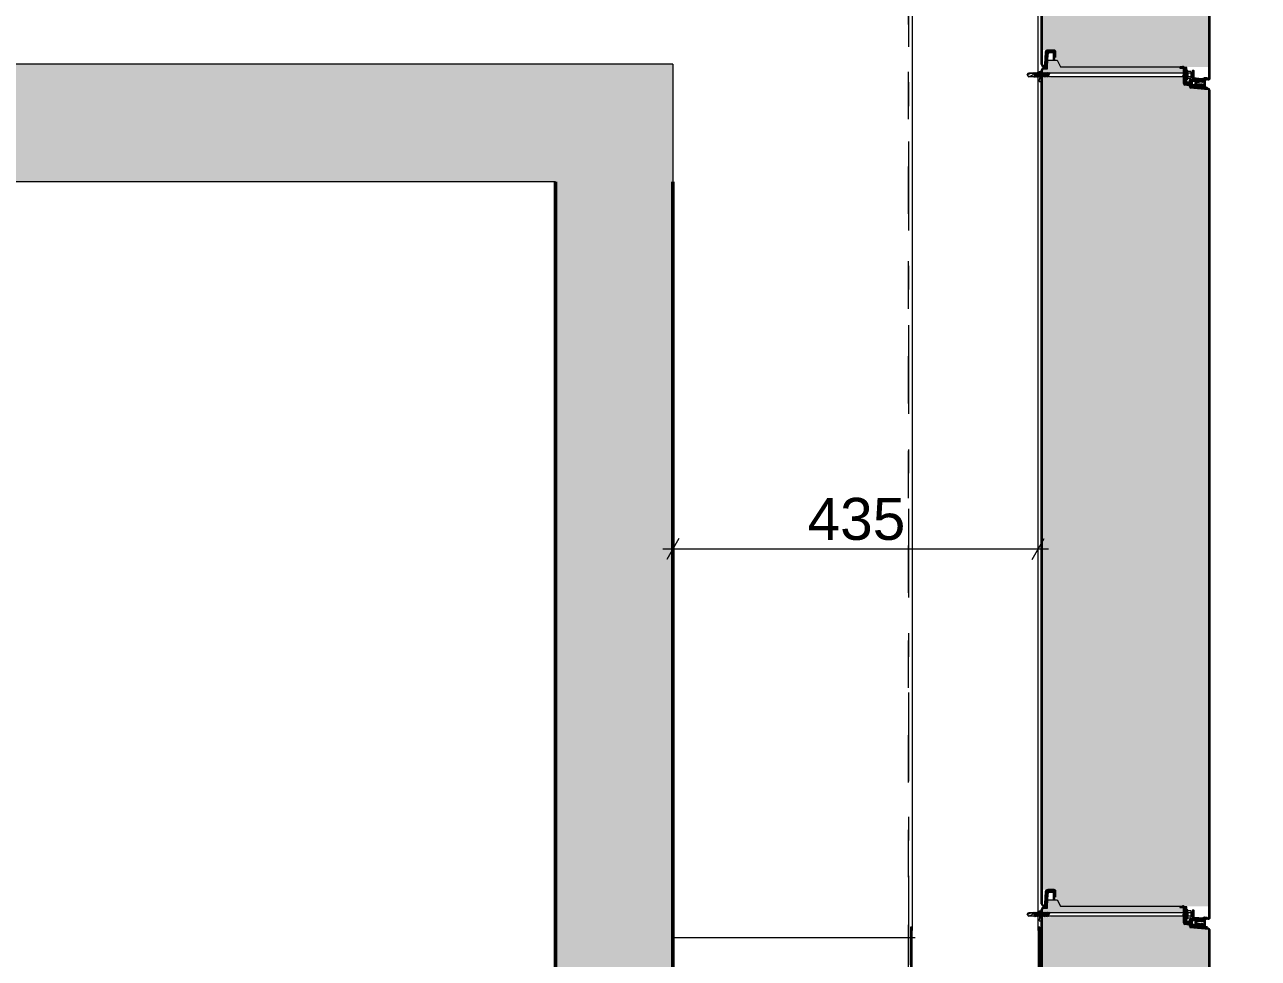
# Model space of a CAD drawing. Header units: millimetres. Extents: x -54677 to 188015, y -4000 to 32873.
# Drawn here: x 185015 to 186485, y 30592 to 31704 of the extents above; entities that cross this region are included whole.
import ezdxf

# ---------------------------------------------------------------- set-up
doc = ezdxf.new("R2010")
doc.units = ezdxf.units.MM
doc.header["$MEASUREMENT"] = 0
doc.linetypes.add('Dashed', pattern=[112.888889, 56.444445, -56.444445])
doc.linetypes.add('Double Dashed', pattern=[218.722215, 105.83333, -42.333331, 28.222222, -42.333331])
for name, color, linetype, lineweight in [('0_Pen_No__85', 8, 'Continuous', 20), ('2D Layer_Pen_No__1', 7, 'Continuous', 13), ('2D Layer_Pen_No__173', 1, 'Continuous', 18), ('2D Layer_Pen_No__3', 7, 'Continuous', 18), ('2D Layer_Pen_No__4', 7, 'Continuous', 20), ('2D Layer_Pen_No__5', 7, 'Continuous', 25), ('2D Layer_Pen_No__7', 7, 'Continuous', 35), ('2D Layer_Pen_No__87', 8, 'Continuous', 20), ('New_2D Layer_Pen_No__1', 7, 'Continuous', 13), ('New_A-95-D_1_100_Pen_No__1', 7, 'Continuous', 13)]:
    doc.layers.add(name, color=color, linetype=linetype, lineweight=lineweight)
for name, color, linetype, lineweight, true_color in [('2D Layer_Pen_No__241', 7, 'Continuous', 13, 0xc30c20), ('2D Layer_Pen_No__81', 7, 'Continuous', 20, 0x6a6a6a), ('New_2D Layer_Pen_No__147', 7, 'Continuous', 0, 0x606060), ('New_2D Layer_Pen_No__27', 7, 'Continuous', 50, 0x2a2a2a)]:
    doc.layers.add(name, color=color, linetype=linetype, lineweight=lineweight, true_color=true_color)
doc.layers.add('New_A-95-D_1_100', color=7, linetype='Continuous')
doc.styles.add('GENERATED_STYLE_1', font='')
doc.styles.get('GENERATED_STYLE_1').set_extended_font_data('Arial')
doc.dimstyles.new('GENERATED_STYLE__1', dxfattribs={"dimtxt": 50, "dimasz": 19, "dimexe": 0.18, "dimexo": 50, "dimgap": 0.09, "dimtad": 1, "dimtih": 1, "dimtoh": 1, "dimdec": 0, "dimzin": 0, "dimdsep": 46, "dimtxsty": 'GENERATED_STYLE_1', "dimblk": 'ARROWHEAD_2', "dimblk1": 'ARROWHEAD_2', "dimblk2": 'ARROWHEAD_2', "dimcen": 0.09, "dimclrd": 7, "dimclre": 7, "dimclrt": 7, "dimadec": 0, "dimazin": 0, "dimtfac": 1, "dimtdec": 4, "dimtmove": 0, "dimatfit": 3, "dimfxl": 1, "dimtolj": 1, "dimtzin": 0, "dimarcsym": 0})
doc.dimstyles.new('GENERATED_STYLE__4', dxfattribs={"dimtxt": 0.18, "dimasz": 72.96, "dimexe": 0.18, "dimexo": 0.0625, "dimgap": 0.09, "dimtad": 0, "dimtih": 1, "dimtoh": 1, "dimdec": 4, "dimzin": 0, "dimdsep": 46, "dimcen": 0.09, "dimadec": 0, "dimazin": 0, "dimtfac": 1, "dimtdec": 4, "dimtmove": 0, "dimatfit": 3, "dimldrblk": 'ARROWHEAD_5', "dimfxl": 1, "dimtolj": 1, "dimtzin": 0, "dimarcsym": 0})
pattern_1 = [(45, (160184.87, 11417.11), (-73.4847, 73.4847), [10, -50]), (45, (160169.34, 11475.06), (-73.4847, 73.4847), [10, -50]), (105, (160184.87, 11417.11), (100.38196, 26.89726), [10, -50]), (105, (160227.3, 11459.54), (100.38196, 26.89726), [10, -50]), (165, (160191.94, 11424.18), (26.89726, 100.38196), [10, -50]), (165, (160234.37, 11466.61), (26.89726, 100.38196), [10, -50]), (45, (160177.802, 11424.18), (-14.142136, 14.142136), [0, -20, 0, -30]), (90, (160184.873, 11431.25), (-20, 0), [0, -15, 0, -25])]

# ---------------------------------------------------------------- blocks, each defined once
blk = doc.blocks.new('*D104', base_point=(160184.9, 11417.1))
at = {"layer": 'New_A-95-D_1_100_Pen_No__1', "linetype": 'Continuous'}
for p, q in [((185794.5, 31092.4), (185780.1, 31067.4)), ((185787.3, 31061.1), (185787.3, 31098.6)), ((186215.1, 31067.4), (186229.6, 31092.4)), ((186222.4, 31061.1), (186222.4, 31098.6)), ((185775.1, 31079.9), (185787.3, 31079.9)), ((185787.3, 31079.9), (186222.4, 31079.9)), ((186222.4, 31079.9), (186234.6, 31079.9))]:
    blk.add_line(p, q, dxfattribs=at)
at = {"layer": 'New_A-95-D_1_100_Pen_No__1', "insert": (185947.6, 31089.9), "char_height": 50, "attachment_point": 7, "style": 'GENERATED_STYLE_1'}
blk.add_mtext('\\A1;{\\fArial|b0|i0|c0|p34;435}', dxfattribs=at)
blk = doc.blocks.new('ARROWHEAD_2')
at = {"color": 0, "linetype": 'Continuous', "lineweight": 0}
for p, q in [((0, 0), (-1, 0)), ((-0.378, -0.655), (0.378, 0.655))]:
    blk.add_line(p, q, dxfattribs=at)
blk = doc.blocks.new('ARROWHEAD_5')
at = {"color": 0, "linetype": 'Continuous', "lineweight": 0}
blk.add_line((0, 0), (-1, 0), dxfattribs=at)
blk.add_solid([(-1, 0.2679), (0, 0), (-1, -0.2679), (-1, 0.2679)], dxfattribs=at)

msp = doc.modelspace()

# ---------------------------------------------------------------- hatches: boundary and pattern name
at = {"layer": '2D Layer_Pen_No__3', "linetype": 'Continuous'}
for points in [[(186235.7, 31671.6), (186239.7, 31671.6, -0.414214), (186241.3, 31669.9), (186242.2, 31669.9), (186242.2, 31672.5, 0.414214), (186241.2, 31673.6), (186234.1, 31673.6, 0.39896), (186232.1, 31671.7), (186232, 31669.9), (186233.2, 31669.9, -0.304072)], [(186235.7, 30671.6), (186239.7, 30671.6, -0.414214), (186241.3, 30669.9), (186242.2, 30669.9), (186242.2, 30672.5, 0.414214), (186241.2, 30673.6), (186234.1, 30673.6, 0.39896), (186232.1, 30671.7), (186232, 30669.9), (186233.2, 30669.9, -0.304072)]]:
    msp.add_hatch(color=256, dxfattribs=at).paths.add_polyline_path(points)
h = msp.add_hatch(dxfattribs=at)
h.set_pattern_fill('ANSI31_0002', color=256, style=0, pattern_type=2)
h.set_pattern_definition([(45, (185468.97, 31000.54), (-220.97, 220.97), [])])
h.paths.add_polyline_path([(186232, 31669.9), (186233.2, 31669.9, -0.304072), (186235.7, 31671.6), (186239.7, 31671.6, -0.414214), (186241.3, 31669.9), (186242.2, 31669.9), (186242.2, 31672.5, 0.414214), (186241.2, 31673.6), (186234.1, 31673.6, 0.39896), (186232.1, 31671.7)])
at = {"layer": '2D Layer_Pen_No__4', "linetype": 'Continuous', "lineweight": 0, "true_color": 0x000000}
for points in [[(186226.8, 32293.7), (186226.8, 31674), (186226.8, 31674.1), (186243.8, 31674.1), (186243.8, 31664.1), (186248.8, 31654.1), (186425.8, 31654.1), (186425.8, 32293.7)], [(186235.4, 31647.2), (186236.1, 31646.4), (186395.8, 31646.4), (186395.8, 31652.3, 0.085197), (186395.8, 31652.7), (186391.1, 31652.7), (186391.1, 31654.1), (186248.8, 31654.1), (186244.9, 31661.9), (186233.6, 31661.9), (186233.6, 31651.9), (186228.8, 31651.9), (186226.8, 31649.9), (186226.8, 31646.4), (186227.1, 31646.4), (186227.4, 31647.2), (186227.1, 31646), (186227.2, 31646), (186227.5, 31645.3), (186227.6, 31645.3), (186228.1, 31646.4), (186227.4, 31647.2)], [(186425.8, 31540), (186425.8, 31616), (186425.8, 31627), (186418.2, 31627.6), (186416.3, 31627.8), (186402.8, 31629), (186402.8, 31631.6, 0.177727), (186402.7, 31632), (186395.8, 31632.7), (186395.8, 31642), (186395.4, 31642.4), (186237.6, 31642.4), (186236.7, 31640.5), (186236.4, 31641.3), (186235.3, 31641.3), (186234.7, 31640.5), (186234.4, 31641.3), (186233.3, 31641.3), (186232.7, 31640.5), (186232.4, 31641.3), (186231.3, 31641.3), (186230.7, 31640.5), (186230.4, 31641.3), (186229.3, 31641.3), (186228.7, 31640.5), (186228.4, 31641.3), (186227.3, 31641.3), (186226.8, 31640.7), (186226.8, 31540)], [(186226.8, 31540), (186226.8, 30674), (186226.8, 30674.1), (186243.8, 30674.1), (186243.8, 30664.1), (186248.8, 30654.1), (186425.8, 30654.1), (186425.8, 31540)], [(186235.4, 30647.2), (186236.1, 30646.4), (186395.8, 30646.4), (186395.8, 30652.3, 0.085197), (186395.8, 30652.7), (186391.1, 30652.7), (186391.1, 30654.1), (186248.8, 30654.1), (186244.9, 30661.9), (186233.6, 30661.9), (186233.6, 30651.9), (186228.8, 30651.9), (186226.8, 30649.9), (186226.8, 30646.4), (186227.1, 30646.4), (186227.4, 30647.2), (186227.1, 30646), (186227.2, 30646), (186227.5, 30645.3), (186227.6, 30645.3), (186228.1, 30646.4), (186227.4, 30647.2)], [(186425.8, 30540), (186425.8, 30616), (186425.8, 30627), (186418.2, 30627.6), (186416.3, 30627.8), (186402.8, 30629), (186402.8, 30631.6, 0.177727), (186402.7, 30632), (186395.8, 30632.7), (186395.8, 30642), (186395.4, 30642.4), (186237.6, 30642.4), (186236.7, 30640.5), (186236.4, 30641.3), (186235.3, 30641.3), (186234.7, 30640.5), (186234.4, 30641.3), (186233.3, 30641.3), (186232.7, 30640.5), (186232.4, 30641.3), (186231.3, 30641.3), (186230.7, 30640.5), (186230.4, 30641.3), (186229.3, 30641.3), (186228.7, 30640.5), (186228.4, 30641.3), (186227.3, 30641.3), (186226.8, 30640.7), (186226.8, 30540)]]:
    msp.add_hatch(color=178, dxfattribs=at).paths.add_polyline_path(points)
at = {"layer": '2D Layer_Pen_No__4', "linetype": 'Continuous'}
h = msp.add_hatch(dxfattribs=at)
h.set_pattern_fill('INSUL_0002', color=256, style=0, pattern_type=2)
h.set_pattern_definition([(45, (185668.7, 30650), (-1591, 1591), []), (45, (185138.4, 31180.3), (-1591, 1591), [750, -750]), (45, (184608, 31710.7), (-1591, 1591), [750, -750])])
h.paths.add_polyline_path([(186397.9, 31646.4), (186395.8, 31652.3, 0.085197), (186395.8, 31652.7), (186391.1, 31652.7), (186391.1, 31654.1), (186248.8, 31654.1), (186244.9, 31661.9), (186233.6, 31661.9), (186233.6, 31651.9), (186228.8, 31651.9), (186226.8, 31649.9), (186226.8, 31645.6), (186227.2, 31646), (186227.5, 31645.3), (186228.5, 31645.3), (186229.2, 31646), (186229.5, 31645.3), (186230.5, 31645.3), (186231.2, 31646), (186231.5, 31645.3), (186232.5, 31645.3), (186233.2, 31646), (186233.5, 31645.3), (186234.5, 31645.3), (186235.2, 31646), (186237.6, 31646.4)])
h = msp.add_hatch(dxfattribs=at)
h.set_pattern_fill('INSUL_0002', color=256, style=0, pattern_type=2)
h.set_pattern_definition([(45, (185668.7, 29650), (-1591, 1591), []), (45, (185138.4, 30180.3), (-1591, 1591), [750, -750]), (45, (184608, 30710.7), (-1591, 1591), [750, -750])])
h.paths.add_polyline_path([(186397.9, 30646.4), (186395.8, 30652.3, 0.085197), (186395.8, 30652.7), (186391.1, 30652.7), (186391.1, 30654.1), (186248.8, 30654.1), (186244.9, 30661.9), (186233.6, 30661.9), (186233.6, 30651.9), (186228.8, 30651.9), (186226.8, 30649.9), (186226.8, 30645.6), (186227.2, 30646), (186227.5, 30645.3), (186228.5, 30645.3), (186229.2, 30646), (186229.5, 30645.3), (186230.5, 30645.3), (186231.2, 30646), (186231.5, 30645.3), (186232.5, 30645.3), (186233.2, 30646), (186233.5, 30645.3), (186234.5, 30645.3), (186235.2, 30646), (186237.6, 30646.4)])
at = {"layer": '2D Layer_Pen_No__7', "linetype": 'Continuous'}
h = msp.add_hatch(dxfattribs=at)
h.set_pattern_fill('ANSI31_0002', color=256, style=0, pattern_type=2)
h.set_pattern_definition([(135, (186303.94, 31518.55), (265.17, 265.17), [])])
h.paths.add_polyline_path([(186409.8, 31635, 0.512725), (186409.8, 31634.2), (186412.8, 31632.1, 0.645734), (186413.1, 31632.3), (186413, 31632.6), (186415.4, 31632.6), (186416.2, 31632.1, 0.645734), (186416.5, 31632.3), (186416.4, 31632.6), (186417.9, 31632.6, -0.414214), (186418.4, 31632.1), (186418.4, 31630.8, 0.185503), (186418.6, 31630.1), (186419.9, 31628.7, 0.189692), (186420.6, 31628.4), (186423.3, 31628.1, 0.78441), (186423.4, 31628.7), (186421.7, 31629.1, -0.34718), (186420.9, 31630.1), (186420.9, 31638.4, -0.396857), (186421.8, 31639.4), (186423.5, 31639.5, 0.78441), (186423.5, 31640.1), (186420.2, 31640.4, 0.235302), (186419.4, 31640), (186418.6, 31639.2, 0.185503), (186418.4, 31638.5), (186418.4, 31637.1, -0.414214), (186417.9, 31636.6), (186416.4, 31636.6), (186416.5, 31637, 0.645734), (186416.2, 31637.2), (186415.4, 31636.6), (186413, 31636.6), (186413.1, 31637, 0.645734), (186412.8, 31637.2)])
h.paths.add_polyline_path([(186411.2, 31634.5, -0.512725), (186411.2, 31634.8), (186412.4, 31635.6, -0.157084), (186412.6, 31635.7), (186414.9, 31635.7), (186414.4, 31634.6), (186414.9, 31633.5), (186412.6, 31633.5, -0.157084), (186412.4, 31633.6)], flags=0)
h.paths.add_polyline_path([(186415.3, 31634.6), (186415.8, 31635.7), (186418.7, 31635.7, -0.414214), (186418.9, 31635.5), (186418.9, 31633.7, -0.414214), (186418.7, 31633.5), (186415.8, 31633.5)], flags=0)
h = msp.add_hatch(dxfattribs=at)
h.set_pattern_fill('ANSI31_0002', color=256, style=0, pattern_type=2)
h.set_pattern_definition([(135, (186303.94, 30518.55), (265.17, 265.17), [])])
h.paths.add_polyline_path([(186409.8, 30635, 0.512725), (186409.8, 30634.2), (186412.8, 30632.1, 0.645734), (186413.1, 30632.3), (186413, 30632.6), (186415.4, 30632.6), (186416.2, 30632.1, 0.645734), (186416.5, 30632.3), (186416.4, 30632.6), (186417.9, 30632.6, -0.414214), (186418.4, 30632.1), (186418.4, 30630.8, 0.185503), (186418.6, 30630.1), (186419.9, 30628.7, 0.189692), (186420.6, 30628.4), (186423.3, 30628.1, 0.78441), (186423.4, 30628.7), (186421.7, 30629.1, -0.34718), (186420.9, 30630.1), (186420.9, 30638.4, -0.396857), (186421.8, 30639.4), (186423.5, 30639.5, 0.78441), (186423.5, 30640.1), (186420.2, 30640.4, 0.235302), (186419.4, 30640), (186418.6, 30639.2, 0.185503), (186418.4, 30638.5), (186418.4, 30637.1, -0.414214), (186417.9, 30636.6), (186416.4, 30636.6), (186416.5, 30637, 0.645734), (186416.2, 30637.2), (186415.4, 30636.6), (186413, 30636.6), (186413.1, 30637, 0.645734), (186412.8, 30637.2)])
h.paths.add_polyline_path([(186411.2, 30634.5, -0.512725), (186411.2, 30634.8), (186412.4, 30635.6, -0.157084), (186412.6, 30635.7), (186414.9, 30635.7), (186414.4, 30634.6), (186414.9, 30633.5), (186412.6, 30633.5, -0.157084), (186412.4, 30633.6)], flags=0)
h.paths.add_polyline_path([(186415.3, 30634.6), (186415.8, 30635.7), (186418.7, 30635.7, -0.414214), (186418.9, 30635.5), (186418.9, 30633.7, -0.414214), (186418.7, 30633.5), (186415.8, 30633.5)], flags=0)
at = {"layer": 'New_2D Layer_Pen_No__147', "linetype": 'Continuous'}
h = msp.add_hatch(dxfattribs=at)
h.set_pattern_fill('Structural_Concrete_0002', color=256, style=0, pattern_type=2)
h.set_pattern_definition(pattern_1)
h.paths.add_polyline_path([(184259.3, 31517.1), (185787.3, 31517.1), (185787.3, 31657.1), (184259.3, 31657.1)])
h = msp.add_hatch(dxfattribs=at)
h.set_pattern_fill('Structural_Concrete_0002', color=256, style=0, pattern_type=2)
h.set_pattern_definition(pattern_1)
h.paths.add_polyline_path([(185647.3, 11367.1), (185787.3, 11367.1), (185787.3, 31517.1), (185647.3, 31517.1)])

# ---------------------------------------------------------------- linework, layer by layer
at = {"layer": '2D Layer_Pen_No__1', "linetype": 'Continuous'}
for p, q in [((186399.5, 31653.4), (186396.5, 31653.4)), ((186396.5, 31653.4), (186396.5, 31653.1)), ((186399.5, 31644.4), (186399.5, 31653.4)), ((186400.7, 31649.7), (186399.5, 31649.7)), ((186399.5, 31649.7), (186399.5, 31639.1)), ((186400.7, 31639.1), (186400.7, 31649.7)), ((186404, 31648.7), (186400.7, 31648.7)), ((186209.3, 31644.4), (186213.5, 31646.4)), ((186209.3, 31644.4), (186210.6, 31646.4)), ((186209.3, 31644.4), (186210.6, 31642.4)), ((186217.1, 31646.4), (186210.6, 31646.4)), ((186210.6, 31642.4), (186215.8, 31644.7)), ((186217, 31642.4), (186210.6, 31642.4)), ((186213.5, 31646.4), (186216.4, 31645.6)), ((186216.4, 31645.6), (186215.8, 31644.7)), ((186217.3, 31642.4), (186216.3, 31642.4)), ((186217.4, 31647.2), (186217, 31645.4)), ((186217.4, 31647.2), (186217, 31646.1)), ((186218.1, 31646.4), (186217, 31644)), ((186217, 31646.1), (186217, 31644)), ((186219.4, 31647.2), (186217.3, 31642.4)), ((186217.3, 31642.4), (186217.9, 31641.7)), ((186218.1, 31646.4), (186217.4, 31647.2)), ((186219.4, 31647.2), (186217.9, 31641.7)), ((186220.1, 31646.4), (186217.9, 31641.7)), ((186219.1, 31646.4), (186218.1, 31646.4)), ((186219.3, 31642.4), (186218.3, 31642.4)), ((186221.4, 31647.2), (186219.3, 31642.4)), ((186219.3, 31642.4), (186219.9, 31641.7)), ((186220.1, 31646.4), (186219.4, 31647.2)), ((186221.4, 31647.2), (186219.9, 31641.7)), ((186222.1, 31646.4), (186219.9, 31641.7)), ((186221.1, 31646.4), (186220.1, 31646.4)), ((186221.3, 31642.4), (186220.3, 31642.4)), ((186223.4, 31647.2), (186221.3, 31642.4)), ((186221.3, 31642.4), (186221.9, 31641.7)), ((186222.1, 31646.4), (186221.4, 31647.2)), ((186223.4, 31647.2), (186221.9, 31641.7)), ((186224.1, 31646.4), (186221.9, 31641.7)), ((186223.1, 31646.4), (186222.1, 31646.4)), ((186223.3, 31642.4), (186222.3, 31642.4)), ((186225.4, 31647.2), (186223.3, 31642.4)), ((186223.3, 31642.4), (186223.9, 31641.7)), ((186224.1, 31646.4), (186223.4, 31647.2)), ((186225.4, 31647.2), (186223.9, 31641.7)), ((186226.1, 31646.4), (186223.9, 31641.7)), ((186225.1, 31646.4), (186224.1, 31646.4)), ((186225.3, 31642.4), (186224.3, 31642.4)), ((186227.4, 31647.2), (186225.3, 31642.4)), ((186225.3, 31642.4), (186225.9, 31641.7)), ((186226.1, 31646.4), (186225.4, 31647.2)), ((186227.4, 31647.2), (186225.9, 31641.7)), ((186228.1, 31646.4), (186225.9, 31641.7)), ((186227.1, 31646.4), (186226.1, 31646.4)), ((186227.3, 31642.4), (186226.3, 31642.4)), ((186229.4, 31647.2), (186227.3, 31642.4)), ((186227.3, 31642.4), (186227.9, 31641.7)), ((186228.1, 31646.4), (186227.4, 31647.2)), ((186229.4, 31647.2), (186227.9, 31641.7)), ((186230.1, 31646.4), (186227.9, 31641.7)), ((186229.1, 31646.4), (186228.1, 31646.4)), ((186229.3, 31642.4), (186228.3, 31642.4)), ((186231.4, 31647.2), (186229.3, 31642.4)), ((186229.3, 31642.4), (186229.9, 31641.7)), ((186230.1, 31646.4), (186229.4, 31647.2)), ((186231.4, 31647.2), (186229.9, 31641.7)), ((186232.1, 31646.4), (186229.9, 31641.7)), ((186231.1, 31646.4), (186230.1, 31646.4)), ((186231.3, 31642.4), (186230.3, 31642.4)), ((186233.4, 31647.2), (186231.3, 31642.4)), ((186231.3, 31642.4), (186231.9, 31641.7)), ((186232.1, 31646.4), (186231.4, 31647.2)), ((186233.4, 31647.2), (186231.9, 31641.7)), ((186234.1, 31646.4), (186231.9, 31641.7)), ((186233.1, 31646.4), (186232.1, 31646.4)), ((186233.3, 31642.4), (186232.3, 31642.4)), ((186235.4, 31647.2), (186233.3, 31642.4)), ((186233.3, 31642.4), (186233.9, 31641.7)), ((186234.1, 31646.4), (186233.4, 31647.2)), ((186235.4, 31647.2), (186233.9, 31641.7)), ((186236.1, 31646.4), (186233.9, 31641.7)), ((186235.1, 31646.4), (186234.1, 31646.4)), ((186399.5, 31642.4), (186234.3, 31642.4)), ((186236.1, 31646.4), (186235.4, 31647.2)), ((186399.5, 31646.4), (186236.1, 31646.4)), ((186400.7, 31639.1), (186399.5, 31639.1)), ((186399.5, 31635.5), (186399.5, 31639.1)), ((186404.1, 31646.5), (186400.7, 31646.5)), ((186404.1, 31642.3), (186400.7, 31642.3)), ((186404, 31640.1), (186400.7, 31640.1)), ((186401.1, 31642.3), (186401.1, 31646.5)), ((186404.5, 31644.4), (186404.5, 31647.5)), ((186404.5, 31644.4), (186404.5, 31641.3)), ((186399.5, 30653.4), (186396.5, 30653.4)), ((186396.5, 30653.4), (186396.5, 30653.1)), ((186399.5, 30644.4), (186399.5, 30653.4)), ((186400.7, 30649.7), (186399.5, 30649.7)), ((186399.5, 30649.7), (186399.5, 30639.1)), ((186400.7, 30639.1), (186400.7, 30649.7)), ((186404, 30648.7), (186400.7, 30648.7)), ((186209.3, 30644.4), (186213.5, 30646.4)), ((186209.3, 30644.4), (186210.6, 30646.4)), ((186209.3, 30644.4), (186210.6, 30642.4)), ((186217.1, 30646.4), (186210.6, 30646.4)), ((186210.6, 30642.4), (186215.8, 30644.7)), ((186217, 30642.4), (186210.6, 30642.4)), ((186213.5, 30646.4), (186216.4, 30645.6)), ((186216.4, 30645.6), (186215.8, 30644.7)), ((186217.3, 30642.4), (186216.3, 30642.4)), ((186217.4, 30647.2), (186217, 30645.4)), ((186217.4, 30647.2), (186217, 30646.1)), ((186218.1, 30646.4), (186217, 30644)), ((186217, 30646.1), (186217, 30644)), ((186219.4, 30647.2), (186217.3, 30642.4)), ((186217.3, 30642.4), (186217.9, 30641.7)), ((186218.1, 30646.4), (186217.4, 30647.2)), ((186219.4, 30647.2), (186217.9, 30641.7)), ((186220.1, 30646.4), (186217.9, 30641.7)), ((186219.1, 30646.4), (186218.1, 30646.4)), ((186219.3, 30642.4), (186218.3, 30642.4)), ((186221.4, 30647.2), (186219.3, 30642.4)), ((186219.3, 30642.4), (186219.9, 30641.7)), ((186220.1, 30646.4), (186219.4, 30647.2)), ((186221.4, 30647.2), (186219.9, 30641.7)), ((186222.1, 30646.4), (186219.9, 30641.7)), ((186221.1, 30646.4), (186220.1, 30646.4)), ((186221.3, 30642.4), (186220.3, 30642.4)), ((186223.4, 30647.2), (186221.3, 30642.4)), ((186221.3, 30642.4), (186221.9, 30641.7)), ((186222.1, 30646.4), (186221.4, 30647.2)), ((186223.4, 30647.2), (186221.9, 30641.7)), ((186224.1, 30646.4), (186221.9, 30641.7)), ((186223.1, 30646.4), (186222.1, 30646.4)), ((186223.3, 30642.4), (186222.3, 30642.4)), ((186225.4, 30647.2), (186223.3, 30642.4)), ((186223.3, 30642.4), (186223.9, 30641.7)), ((186224.1, 30646.4), (186223.4, 30647.2)), ((186225.4, 30647.2), (186223.9, 30641.7)), ((186226.1, 30646.4), (186223.9, 30641.7)), ((186225.1, 30646.4), (186224.1, 30646.4)), ((186225.3, 30642.4), (186224.3, 30642.4)), ((186227.4, 30647.2), (186225.3, 30642.4)), ((186225.3, 30642.4), (186225.9, 30641.7)), ((186226.1, 30646.4), (186225.4, 30647.2)), ((186227.4, 30647.2), (186225.9, 30641.7)), ((186228.1, 30646.4), (186225.9, 30641.7)), ((186227.1, 30646.4), (186226.1, 30646.4)), ((186227.3, 30642.4), (186226.3, 30642.4)), ((186229.4, 30647.2), (186227.3, 30642.4)), ((186227.3, 30642.4), (186227.9, 30641.7)), ((186228.1, 30646.4), (186227.4, 30647.2)), ((186229.4, 30647.2), (186227.9, 30641.7)), ((186230.1, 30646.4), (186227.9, 30641.7)), ((186229.1, 30646.4), (186228.1, 30646.4)), ((186229.3, 30642.4), (186228.3, 30642.4)), ((186231.4, 30647.2), (186229.3, 30642.4)), ((186229.3, 30642.4), (186229.9, 30641.7)), ((186230.1, 30646.4), (186229.4, 30647.2)), ((186231.4, 30647.2), (186229.9, 30641.7)), ((186232.1, 30646.4), (186229.9, 30641.7)), ((186231.1, 30646.4), (186230.1, 30646.4)), ((186231.3, 30642.4), (186230.3, 30642.4)), ((186233.4, 30647.2), (186231.3, 30642.4)), ((186231.3, 30642.4), (186231.9, 30641.7)), ((186232.1, 30646.4), (186231.4, 30647.2)), ((186233.4, 30647.2), (186231.9, 30641.7)), ((186234.1, 30646.4), (186231.9, 30641.7)), ((186233.1, 30646.4), (186232.1, 30646.4)), ((186233.3, 30642.4), (186232.3, 30642.4)), ((186235.4, 30647.2), (186233.3, 30642.4)), ((186233.3, 30642.4), (186233.9, 30641.7)), ((186234.1, 30646.4), (186233.4, 30647.2)), ((186235.4, 30647.2), (186233.9, 30641.7)), ((186236.1, 30646.4), (186233.9, 30641.7)), ((186235.1, 30646.4), (186234.1, 30646.4)), ((186399.5, 30642.4), (186234.3, 30642.4)), ((186236.1, 30646.4), (186235.4, 30647.2)), ((186399.5, 30646.4), (186236.1, 30646.4)), ((186400.7, 30639.1), (186399.5, 30639.1)), ((186399.5, 30635.5), (186399.5, 30639.1)), ((186404.1, 30646.5), (186400.7, 30646.5)), ((186404.1, 30642.3), (186400.7, 30642.3)), ((186404, 30640.1), (186400.7, 30640.1)), ((186401.1, 30642.3), (186401.1, 30646.5)), ((186404.5, 30644.4), (186404.5, 30647.5)), ((186404.5, 30644.4), (186404.5, 30641.3))]:
    msp.add_line(p, q, dxfattribs=at)
for centre, radius, start, end in [((186402.9, 31647.5), 1.55, 318.7018, 49.0336), ((186402.9, 31641.3), 1.55, 310.9664, 41.2982), ((186397.9, 31644.3), 6.54, 1.0349, 19.8241), ((186397.9, 31644.5), 6.54, 340.1759, 358.9651), ((186402.9, 30647.5), 1.55, 318.7018, 49.0336), ((186402.9, 30641.3), 1.55, 310.9664, 41.2982), ((186397.9, 30644.3), 6.54, 1.0349, 19.8241), ((186397.9, 30644.5), 6.54, 340.1759, 358.9651)]:
    msp.add_arc(centre, radius, start, end, dxfattribs=at)
at = {"layer": '2D Layer_Pen_No__173', "linetype": 'Double Dashed'}
msp.add_line((186067.9, 32440), (186067.9, 10068), dxfattribs=at)
at = {"layer": '2D Layer_Pen_No__241', "linetype": 'Dashed'}
msp.add_line((186067.9, 9917.1), (186067.9, 32404.7), dxfattribs=at)
at = {"layer": '2D Layer_Pen_No__3', "linetype": 'Continuous'}
for p, q in [((186232.1, 31671.7), (186232, 31669.9)), ((186232.1, 31671.7), (186232, 31669.9)), ((186232.1, 31671.7), (186232, 31669.9)), ((186233.2, 31669.9), (186232, 31669.9)), ((186233.2, 31669.9), (186232, 31669.9)), ((186233.2, 31669.9), (186232, 31669.9)), ((186241.2, 31673.6), (186234.1, 31673.6)), ((186241.2, 31673.6), (186234.1, 31673.6)), ((186235.7, 31671.6), (186239.7, 31671.6)), ((186235.7, 31671.6), (186239.7, 31671.6)), ((186235.7, 31671.6), (186239.7, 31671.6)), ((186241.3, 31669.9), (186242.2, 31669.9)), ((186241.3, 31669.9), (186242.2, 31669.9)), ((186241.3, 31669.9), (186242.2, 31669.9)), ((186242.2, 31669.9), (186242.2, 31672.5)), ((186242.2, 31669.9), (186242.2, 31672.5)), ((186242.2, 31669.9), (186242.2, 31672.5)), ((186223.4, 31648.6), (186226.3, 31648.6)), ((186223.4, 31648.6), (186226.3, 31636.6)), ((186223.4, 31636.6), (186226.3, 31648.6)), ((186223.4, 31636.6), (186226.3, 31636.6)), ((186232.1, 30671.7), (186232, 30669.9)), ((186232.1, 30671.7), (186232, 30669.9)), ((186233.2, 30669.9), (186232, 30669.9)), ((186233.2, 30669.9), (186232, 30669.9)), ((186241.2, 30673.6), (186234.1, 30673.6)), ((186241.2, 30673.6), (186234.1, 30673.6)), ((186235.7, 30671.6), (186239.7, 30671.6)), ((186235.7, 30671.6), (186239.7, 30671.6)), ((186241.3, 30669.9), (186242.2, 30669.9)), ((186241.3, 30669.9), (186242.2, 30669.9)), ((186242.2, 30669.9), (186242.2, 30672.5)), ((186242.2, 30669.9), (186242.2, 30672.5)), ((186223.4, 30648.6), (186226.3, 30648.6)), ((186223.4, 30648.6), (186226.3, 30636.6)), ((186223.4, 30636.6), (186226.3, 30648.6)), ((186223.4, 30636.6), (186226.3, 30636.6))]:
    msp.add_line(p, q, dxfattribs=at)
for centre, radius, start, end in [((186234.1, 31671.6), 2, 90, 177.0001), ((186234.1, 31671.6), 2, 90, 177.0001), ((186235.7, 31668.9), 2.63, 90, 157.6522), ((186235.7, 31668.9), 2.63, 90, 157.6522), ((186235.7, 31668.9), 2.63, 90, 157.6522), ((186239.7, 31669.9), 1.63, 360, 90), ((186239.7, 31669.9), 1.63, 360, 90), ((186239.7, 31669.9), 1.63, 360, 90), ((186241.2, 31672.5), 1.08, 359.9999, 90), ((186241.2, 31672.5), 1.08, 359.9999, 90), ((186234.1, 30671.6), 2, 90, 177.0001), ((186234.1, 30671.6), 2, 90, 177.0001), ((186235.7, 30668.9), 2.63, 90, 157.6522), ((186235.7, 30668.9), 2.63, 90, 157.6522), ((186239.7, 30669.9), 1.63, 360, 90), ((186239.7, 30669.9), 1.63, 360, 90), ((186241.2, 30672.5), 1.08, 359.9999, 90), ((186241.2, 30672.5), 1.08, 359.9999, 90)]:
    msp.add_arc(centre, radius, start, end, dxfattribs=at)
at = {"layer": '2D Layer_Pen_No__4', "linetype": 'Continuous'}
for p, q in [((186425.8, 31639.7), (186425.8, 31694.7)), ((186226.8, 31649.9), (186228.8, 31651.9)), ((186228.8, 31651.9), (186233.6, 31651.9)), ((186233.6, 31661.9), (186244.9, 31661.9)), ((186233.6, 31651.9), (186233.6, 31661.9)), ((186244.9, 31661.9), (186248.8, 31654.1)), ((186248.8, 31654.1), (186391.1, 31654.1)), ((186389.7, 31654.1), (186391.1, 31654.1)), ((186391.1, 31654.1), (186391.1, 31652.7)), ((186391.1, 31652.7), (186395.8, 31652.7)), ((186395.8, 31646.3), (186395.8, 31652.7)), ((186395.8, 31644.8), (186394.5, 31643.5)), ((186394.5, 31643.5), (186395.8, 31642)), ((186395.8, 31642), (186395.8, 31632.7)), ((186395.8, 31632.7), (186402.8, 31632)), ((186402.8, 31632), (186402.8, 31629)), ((186402.8, 31629), (186425.8, 31627)), ((186425.8, 30639.7), (186425.8, 30694.7)), ((186226.8, 30649.9), (186228.8, 30651.9)), ((186228.8, 30651.9), (186233.6, 30651.9)), ((186233.6, 30661.9), (186244.9, 30661.9)), ((186233.6, 30651.9), (186233.6, 30661.9)), ((186244.9, 30661.9), (186248.8, 30654.1)), ((186248.8, 30654.1), (186391.1, 30654.1)), ((186389.7, 30654.1), (186391.1, 30654.1)), ((186391.1, 30654.1), (186391.1, 30652.7)), ((186391.1, 30652.7), (186395.8, 30652.7)), ((186395.8, 30646.3), (186395.8, 30652.7)), ((186395.8, 30644.8), (186394.5, 30643.5)), ((186394.5, 30643.5), (186395.8, 30642)), ((186395.8, 30642), (186395.8, 30632.7)), ((186395.8, 30632.7), (186402.8, 30632)), ((186402.8, 30632), (186402.8, 30629)), ((186402.8, 30629), (186425.8, 30627))]:
    msp.add_line(p, q, dxfattribs=at)
at = {"layer": '2D Layer_Pen_No__5', "linetype": 'Continuous'}
for p, q in [((186226.3, 31694.7), (186226.3, 32293.7)), ((186226.3, 31657.1), (186226.3, 31694.7)), ((186232.1, 31671.7), (186231.3, 31656.9)), ((186232.3, 31654.4), (186233.1, 31669.1)), ((186241.2, 31673.6), (186234.1, 31673.6)), ((186241.2, 31673.5), (186234.1, 31673.5)), ((186235.7, 31671.6), (186239.7, 31671.6)), ((186241.3, 31662.6), (186240.8, 31662.6)), ((186241.3, 31669.9), (186241.3, 31662.6)), ((186242.2, 31665.1), (186242.2, 31672.5)), ((186242.7, 31665.1), (186242.2, 31665.1)), ((186242.7, 31665.1), (186242.2, 31665.1)), ((186226.3, 30694.7), (186226.3, 31649.9)), ((186228.9, 31652.6), (186229.8, 31652.6)), ((186229.8, 31652.6), (186230.3, 31652.6)), ((186391.6, 31654), (186394.4, 31654.3)), ((186391.6, 31653.3), (186391.6, 31654)), ((186394.4, 31653.6), (186391.6, 31653.3)), ((186395.8, 31644.8), (186395.8, 31652.3)), ((186396.5, 31652.3), (186396.5, 31644.5)), ((186394.6, 31643.5), (186395.8, 31644.8)), ((186395.8, 31642.2), (186394.6, 31643.5)), ((186396.5, 31644.5), (186395.5, 31643.5)), ((186395.5, 31643.5), (186396.5, 31642.5)), ((186395.8, 31634.2), (186395.8, 31642.2)), ((186396.5, 31642.5), (186396.5, 31634.1)), ((186397.2, 31633.4), (186402.2, 31633)), ((186402.2, 31632.3), (186397.2, 31632.7)), ((186402.8, 31630.6), (186402.8, 31631.6)), ((186403.5, 31631.5), (186403.5, 31630.5)), ((186404.2, 31629.8), (186424.9, 31628)), ((186424.9, 31627.3), (186404.2, 31629.1)), ((186226.3, 30657), (186226.3, 30694.7)), ((186232.1, 30671.7), (186231.3, 30656.9)), ((186232.3, 30654.4), (186233.1, 30669.1)), ((186241.2, 30673.5), (186234.1, 30673.5)), ((186235.7, 30671.6), (186239.7, 30671.6)), ((186241.3, 30669.9), (186241.3, 30662.6)), ((186242.2, 30665.1), (186242.2, 30672.5)), ((186242.7, 30665.1), (186242.2, 30665.1)), ((186226.3, 29694.7), (186226.3, 30649.9)), ((186228.9, 30652.6), (186229.8, 30652.6)), ((186229.8, 30652.6), (186230.3, 30652.6)), ((186241.3, 30662.6), (186240.8, 30662.6)), ((186391.6, 30654), (186394.4, 30654.3)), ((186391.6, 30653.3), (186391.6, 30654)), ((186394.4, 30653.6), (186391.6, 30653.3)), ((186395.8, 30644.8), (186395.8, 30652.3)), ((186396.5, 30652.3), (186396.5, 30644.5)), ((186394.6, 30643.5), (186395.8, 30644.8)), ((186395.8, 30642.2), (186394.6, 30643.5)), ((186396.5, 30644.5), (186395.5, 30643.5)), ((186395.5, 30643.5), (186396.5, 30642.5)), ((186395.8, 30634.2), (186395.8, 30642.2)), ((186396.5, 30642.5), (186396.5, 30634.1)), ((186397.2, 30633.4), (186402.2, 30633)), ((186402.2, 30632.3), (186397.2, 30632.7)), ((186402.8, 30630.6), (186402.8, 30631.6)), ((186403.5, 30631.5), (186403.5, 30630.5)), ((186404.2, 30629.8), (186424.9, 30628)), ((186424.9, 30627.3), (186404.2, 30629.1))]:
    msp.add_line(p, q, dxfattribs=at)
at = {"layer": '2D Layer_Pen_No__5', "linetype": 'Continuous', "flags": 128}
msp.add_lwpolyline([(186226.8, 32293.7), (186226.8, 31694.7)], dxfattribs=at)
for points in [[(186426.5, 32293.7), (186426.5, 31640.2, -0.440011), (186424.9, 31638.7), (186413.5, 31639.7), (186407.9, 31640.2, -0.388879), (186406.5, 31641.7), (186406.5, 31649.6), (186407.2, 31649.6), (186407.2, 31641.6, 0.388879), (186407.8, 31640.9), (186413.7, 31640.4), (186425, 31639.4, 0.440011), (186425.8, 31640.1), (186425.8, 32293.7)], [(186226.8, 31694.7), (186226.8, 31657.1, 0.974157), (186230.8, 31656.9), (186231.6, 31671.7, -0.39896), (186234.1, 31674.1), (186241.2, 31674.1, -0.414214), (186242.7, 31672.5), (186242.7, 31665.1)], [(186240.8, 31662.6), (186240.8, 31669.9, 0.414214), (186239.7, 31671.1), (186235.7, 31671.1, 0.39896), (186233.6, 31669), (186232.8, 31654.4, -0.39896), (186230.3, 31652.1), (186229.8, 31652.1), (186228.9, 31652.1, 0.414214), (186226.8, 31649.9), (186226.8, 30694.7)], [(186426.5, 31626.3), (186426.5, 30640.2, -0.440011), (186424.9, 30638.7), (186413.5, 30639.7), (186407.9, 30640.2, -0.388879), (186406.5, 30641.7), (186406.5, 30649.6), (186407.2, 30649.6), (186407.2, 30641.6, 0.388879), (186407.8, 30640.9), (186413.7, 30640.4), (186425, 30639.4, 0.440011), (186425.8, 30640.1), (186425.8, 31626.3)], [(186226.8, 30694.7), (186226.8, 30657, 0.974157), (186230.8, 30656.9), (186231.6, 30671.7, -0.39896), (186234.1, 30674), (186241.2, 30674, -0.414214), (186242.7, 30672.5), (186242.7, 30665.1)], [(186240.8, 30662.6), (186240.8, 30669.9, 0.414214), (186239.7, 30671.1), (186235.7, 30671.1, 0.39896), (186233.6, 30669), (186232.8, 30654.4, -0.39896), (186230.3, 30652.1), (186229.8, 30652.1), (186228.9, 30652.1, 0.414214), (186226.8, 30649.9), (186226.8, 29694.7)], [(186426.5, 30626.3), (186426.5, 29640.2, -0.440011), (186424.9, 29638.7), (186413.5, 29639.7), (186407.9, 29640.2, -0.388879), (186406.5, 29641.7), (186406.5, 29649.6), (186407.2, 29649.6), (186407.2, 29641.6, 0.388879), (186407.8, 29640.9), (186413.7, 29640.4), (186425, 29639.4, 0.440011), (186425.8, 29640.1), (186425.8, 30626.3)]]:
    msp.add_lwpolyline(points, format="xyb", dxfattribs=at)
at = {"layer": '2D Layer_Pen_No__5', "linetype": 'Continuous'}
for centre, radius, start, end in [((186234.1, 31671.6), 2, 90, 177.0001), ((186234.1, 31671.5), 2, 90, 177.0001), ((186235.7, 31668.9), 2.63, 90, 177), ((186239.7, 31669.9), 1.63, 360, 90), ((186241.2, 31672.5), 1.08, 359.9999, 90), ((186241.2, 31672.5), 1.08, 359.9999, 90), ((186228.8, 31657.1), 2.5, 180, 357), ((186228.9, 31649.9), 2.63, 90, 180), ((186230.3, 31654.6), 2, 269.9999, 357), ((186394.5, 31652.3), 2, 360, 95), ((186394.5, 31652.3), 1.3, 0, 95), ((186397.3, 31634.2), 1.5, 180, 265), ((186397.2, 31634.1), 0.7, 180, 265), ((186402, 31631.5), 1.5, 0, 85), ((186402.1, 31631.6), 0.7, 0, 84.9999), ((186404.3, 31630.6), 1.5, 180, 265), ((186404.2, 31630.5), 0.7, 180, 265), ((186424.8, 31626.3), 1.7, 0, 85), ((186424.8, 31626.3), 1, 0, 85), ((186234.1, 30671.5), 2, 90, 177.0001), ((186235.7, 30668.9), 2.63, 90, 177), ((186239.7, 30669.9), 1.63, 360, 90), ((186241.2, 30672.5), 1.08, 359.9999, 90), ((186228.8, 30657), 2.5, 180, 357), ((186228.9, 30649.9), 2.63, 90, 180), ((186230.3, 30654.6), 2, 269.9999, 357), ((186394.5, 30652.3), 2, 360, 95), ((186394.5, 30652.3), 1.3, 0, 95), ((186397.3, 30634.2), 1.5, 180, 265), ((186397.2, 30634.1), 0.7, 180, 265), ((186402, 30631.5), 1.5, 0, 85), ((186402.1, 30631.6), 0.7, 0, 84.9999), ((186404.3, 30630.6), 1.5, 180, 265), ((186404.2, 30630.5), 0.7, 180, 265), ((186424.8, 30626.3), 1.7, 0, 85), ((186424.8, 30626.3), 1, 0, 85)]:
    msp.add_arc(centre, radius, start, end, dxfattribs=at)
at = {"layer": '2D Layer_Pen_No__7', "linetype": 'Continuous'}
for p, q in [((186412.8, 31637.2), (186409.8, 31635)), ((186412.8, 31632.1), (186409.8, 31634.2)), ((186413, 31636.6), (186413.1, 31636.9)), ((186415.4, 31636.6), (186413, 31636.6)), ((186416.2, 31637.2), (186415.4, 31636.6)), ((186416.4, 31636.6), (186416.5, 31636.9)), ((186417.9, 31636.6), (186416.4, 31636.6)), ((186418.4, 31637.1), (186418.4, 31638.5)), ((186419.4, 31640), (186418.6, 31639.2)), ((186423.4, 31640.1), (186420.2, 31640.4)), ((186420.9, 31630.1), (186420.9, 31638.4)), ((186423.4, 31639.5), (186421.8, 31639.4)), ((186415.4, 31632.6), (186413, 31632.6)), ((186413, 31632.6), (186413.1, 31632.3)), ((186416.2, 31632.1), (186415.4, 31632.6)), ((186417.9, 31632.6), (186416.4, 31632.6)), ((186416.4, 31632.6), (186416.5, 31632.3)), ((186418.4, 31630.8), (186418.4, 31632.1)), ((186419.9, 31628.7), (186418.6, 31630.1)), ((186423.2, 31628.1), (186420.6, 31628.4)), ((186423.3, 31628.7), (186421.7, 31629.1)), ((186412.8, 30637.2), (186409.8, 30635)), ((186412.8, 30632.1), (186409.8, 30634.2)), ((186413, 30636.6), (186413.1, 30636.9)), ((186415.4, 30636.6), (186413, 30636.6)), ((186416.2, 30637.2), (186415.4, 30636.6)), ((186416.4, 30636.6), (186416.5, 30636.9)), ((186417.9, 30636.6), (186416.4, 30636.6)), ((186418.4, 30637.1), (186418.4, 30638.5)), ((186419.4, 30640), (186418.6, 30639.2)), ((186423.4, 30640.1), (186420.2, 30640.4)), ((186420.9, 30630.1), (186420.9, 30638.4)), ((186423.4, 30639.5), (186421.8, 30639.4)), ((186415.4, 30632.6), (186413, 30632.6)), ((186413, 30632.6), (186413.1, 30632.3)), ((186416.2, 30632.1), (186415.4, 30632.6)), ((186417.9, 30632.6), (186416.4, 30632.6)), ((186416.4, 30632.6), (186416.5, 30632.3)), ((186418.4, 30630.8), (186418.4, 30632.1)), ((186419.9, 30628.7), (186418.6, 30630.1)), ((186423.2, 30628.1), (186420.6, 30628.4)), ((186423.3, 30628.7), (186421.7, 30629.1))]:
    msp.add_line(p, q, dxfattribs=at)
at = {"layer": '2D Layer_Pen_No__7', "linetype": 'Continuous', "flags": 128}
for points in [[(186410.2, 31636.4, -0.198912), (186409.9, 31636.2), (186409.8, 31636.2), (186409.8, 31637.4), (186405.4, 31637.1, 0.414214), (186404.9, 31636.6), (186405.1, 31632.8, 0.388879), (186405.6, 31632.3), (186410, 31632.1), (186410, 31633.1, -0.221334), (186410.4, 31633), (186411.3, 31632.2, 0.176327), (186411.6, 31632.1), (186413.5, 31632), (186413.4, 31632.7, -0.221334), (186413.8, 31632.5), (186414.3, 31632.1, 0.176327), (186414.7, 31631.9), (186416.9, 31631.9), (186416.8, 31632.8), (186416.9, 31632.8, -0.198912), (186417.2, 31632.7), (186418, 31632, -0.198912), (186418.1, 31631.7), (186418.2, 31630.3), (186404.4, 31630.9, -0.388879), (186403.7, 31631.5), (186403.6, 31632.5, 0.388879), (186402.2, 31633.9), (186397.2, 31634.1, -0.402694), (186396.5, 31634.8), (186396.5, 31653.1, -0.414214), (186398, 31651.6), (186398, 31648.8), (186397.5, 31648.3), (186398, 31647.8), (186398, 31644.8), (186397.5, 31644.3), (186398, 31643.8), (186398, 31636.3, 0.402694), (186398.7, 31635.6), (186403, 31635.4, 0.440011), (186403.5, 31635.9), (186403.4, 31638.1, -0.414214), (186403.9, 31638.6), (186417.3, 31639.2, -0.414214), (186417.8, 31638.7), (186417.8, 31637.8, -0.198912), (186417.7, 31637.4), (186417, 31636.7, -0.198912), (186416.7, 31636.5), (186416.6, 31636.5), (186416.6, 31637.7), (186414.8, 31637.6, 0.198912), (186414.4, 31637.4), (186413.6, 31636.5, -0.198912), (186413.3, 31636.4), (186413.2, 31636.4), (186413.2, 31637.5), (186411.4, 31637.4, 0.198912), (186411.1, 31637.3)], [(186410.2, 30636.4, -0.198912), (186409.9, 30636.2), (186409.8, 30636.2), (186409.8, 30637.4), (186405.4, 30637.1, 0.414214), (186404.9, 30636.6), (186405.1, 30632.8, 0.388879), (186405.6, 30632.3), (186410, 30632.1), (186410, 30633.1, -0.221334), (186410.4, 30633), (186411.3, 30632.2, 0.176327), (186411.6, 30632.1), (186413.5, 30632), (186413.4, 30632.7, -0.221334), (186413.8, 30632.5), (186414.3, 30632.1, 0.176327), (186414.7, 30631.9), (186416.9, 30631.9), (186416.8, 30632.8), (186416.9, 30632.8, -0.198912), (186417.2, 30632.7), (186418, 30632, -0.198912), (186418.1, 30631.7), (186418.2, 30630.3), (186404.4, 30630.9, -0.388879), (186403.7, 30631.5), (186403.6, 30632.5, 0.388879), (186402.2, 30633.9), (186397.2, 30634.1, -0.402694), (186396.5, 30634.8), (186396.5, 30653.1, -0.414214), (186398, 30651.6), (186398, 30648.8), (186397.5, 30648.3), (186398, 30647.8), (186398, 30644.8), (186397.5, 30644.3), (186398, 30643.8), (186398, 30636.3, 0.402694), (186398.7, 30635.6), (186403, 30635.4, 0.440011), (186403.5, 30635.9), (186403.4, 30638.1, -0.414214), (186403.9, 30638.6), (186417.3, 30639.2, -0.414214), (186417.8, 30638.7), (186417.8, 30637.8, -0.198912), (186417.7, 30637.4), (186417, 30636.7, -0.198912), (186416.7, 30636.5), (186416.6, 30636.5), (186416.6, 30637.7), (186414.8, 30637.6, 0.198912), (186414.4, 30637.4), (186413.6, 30636.5, -0.198912), (186413.3, 30636.4), (186413.2, 30636.4), (186413.2, 30637.5), (186411.4, 30637.4, 0.198912), (186411.1, 30637.3)]]:
    msp.add_lwpolyline(points, format="xyb", close=True, dxfattribs=at)
at = {"layer": '2D Layer_Pen_No__7', "linetype": 'Continuous'}
for centre, radius, start, end in [((186410.1, 31634.6), 0.5, 125.7093, 234.2907), ((186412.9, 31637), 0.2, 338.7607, 125.7093), ((186416.3, 31637), 0.2, 338.7607, 125.7093), ((186417.9, 31637.1), 0.5, 270, 0), ((186419.4, 31638.5), 1, 137.9638, 180), ((186420.2, 31639.4), 1, 85, 137.9638), ((186421.9, 31638.4), 1, 93.416, 180), ((186423.4, 31639.8), 0.3, 264.6205, 95.3445), ((186412.9, 31632.3), 0.2, 234.2907, 21.2393), ((186416.3, 31632.3), 0.2, 234.2907, 21.2393), ((186417.9, 31632.1), 0.5, 0, 90), ((186419.4, 31630.8), 1, 180, 222.0362), ((186420.7, 31629.4), 1, 222.0362, 265), ((186421.9, 31630.1), 1, 180, 256.584), ((186423.3, 31628.4), 0.3, 254.6555, 85.3795), ((186410.1, 30634.6), 0.5, 125.7093, 234.2907), ((186412.9, 30637), 0.2, 338.7607, 125.7093), ((186416.3, 30637), 0.2, 338.7607, 125.7093), ((186417.9, 30637.1), 0.5, 270, 0), ((186419.4, 30638.5), 1, 137.9638, 180), ((186420.2, 30639.4), 1, 85, 137.9638), ((186421.9, 30638.4), 1, 93.416, 180), ((186423.4, 30639.8), 0.3, 264.6205, 95.3445), ((186412.9, 30632.3), 0.2, 234.2907, 21.2393), ((186416.3, 30632.3), 0.2, 234.2907, 21.2393), ((186417.9, 30632.1), 0.5, 0, 90), ((186419.4, 30630.8), 1, 180, 222.0362), ((186420.7, 30629.4), 1, 222.0362, 265), ((186421.9, 30630.1), 1, 180, 256.584), ((186423.3, 30628.4), 0.3, 254.6555, 85.3795)]:
    msp.add_arc(centre, radius, start, end, dxfattribs=at)
at = {"layer": '2D Layer_Pen_No__81', "linetype": 'Continuous', "flags": 128}
for points in [[(186072.4, 32216.7), (186072.4, 30625.1)], [(186222.4, 30625.1), (186222.4, 32216.7)]]:
    msp.add_lwpolyline(points, dxfattribs=at)
msp.add_lwpolyline([(186224.4, 30629.1), (186222.4, 30629.1), (186222.4, 30569.1), (186072.4, 30569.1), (186072.4, 30629.1), (186070.4, 30629.1), (186070.4, 30567.1), (186224.4, 30567.1)], close=True, dxfattribs=at)
at = {"layer": '2D Layer_Pen_No__87', "linetype": 'Continuous'}
msp.add_line((185787.3, 30617.1), (186075.9, 30617.1), dxfattribs=at)
at = {"layer": 'New_2D Layer_Pen_No__1', "linetype": 'Continuous'}
for p, q in [((185787.3, 31657.1), (183157.3, 31657.1)), ((185787.3, 31657.1), (185787.3, 31517.1)), ((185647.3, 31517.1), (183297.3, 31517.1))]:
    msp.add_line(p, q, dxfattribs=at)
at = {"layer": 'New_2D Layer_Pen_No__27', "linetype": 'Continuous'}
for p, q in [((185647.3, 31517.1), (185647.3, 11367.1)), ((185787.3, 31517.1), (185787.3, 11417.1))]:
    msp.add_line(p, q, dxfattribs=at)

# ---------------------------------------------------------------- dimensions: what is measured, and where the dimension line sits
at = {"layer": 'New_A-95-D_1_100', "linetype": 'Continuous'}
dim = msp.add_linear_dim(base=(186222.4, 31079.9), p1=(185787.3, 31023.1), p2=(186222.4, 31019), dimstyle='GENERATED_STYLE__1', dxfattribs=at)
dim.commit()
dim.dimension.update_dxf_attribs({"geometry": '*D104', "text_midpoint": (186010.9, 31114.9), "dimtype": 160})

# ---------------------------------------------------------------- leaders
at = {"layer": '0_Pen_No__85', "linetype": 'Continuous', "annotation_type": 0, "has_hookline": 1, "hookline_direction": 0, "text_width": 942.9}
msp.add_leader([(186311.2, 30158), (186935.9, 31049.3), (187071.9, 31049.3)], dimstyle='GENERATED_STYLE__4', dxfattribs=at)

doc.saveas('drawing.dxf')
